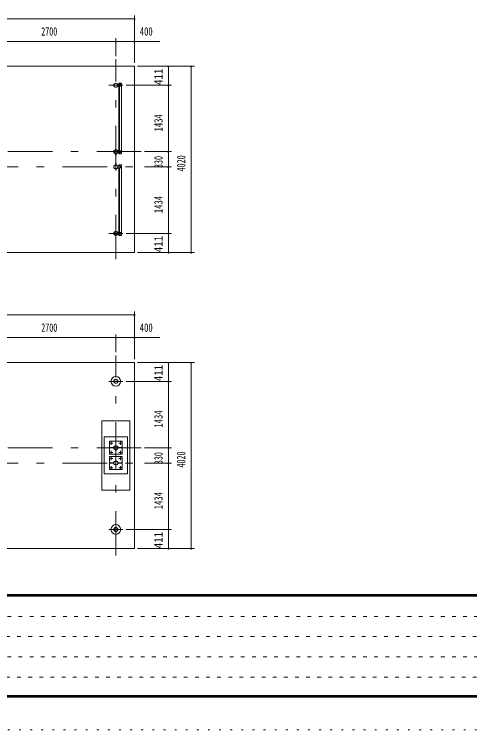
# Model space of a CAD drawing. Units: millimetres, scale not verified. Extents: x -34085 to 34091, y -14700 to 14700.
# Drawn here: x 3469 to 13301, y -14700 to 748 of the extents above; entities that cross this region are included whole.
import ezdxf
from ezdxf.enums import TextEntityAlignment as Align

# ---------------------------------------------------------------- set-up
doc = ezdxf.new("R2010")
doc.units = ezdxf.units.MM
doc.header["$LTSCALE"] = 80
for name, pattern in [('USER1', [3, 1, -2]), ('USER3', [24, 12, -5, 2, -5]), ('USER4', [3, 0.5, -2.5])]:
    doc.linetypes.add(name, pattern=pattern)
for name, color, linetype, lineweight in [('0-2_1-07BOLD', 7, 'Continuous', 18), ('0-3_1-27CENTER', 3, 'USER3', 18), ('0-5_1-57DIM', 3, 'Continuous', 18), ('0-C_F-F1PAPER', 5, 'Continuous', 18), ('0-D_F-E_J_ADD', 5, 'USER4', 18)]:
    doc.layers.add(name, color=color, linetype=linetype, lineweight=lineweight)
doc.styles.add('ＭＳ ゴシック', font='')
doc.styles.get('ＭＳ ゴシック').set_extended_font_data('MS Gothic')

msp = doc.modelspace()

# ---------------------------------------------------------------- linework, layer by layer
at = {"layer": '0-2_1-07BOLD'}
for p, q in [((5705.48, -763.46), (5765.98, -763.46)), ((5740.48, -763.46), (5740.48, -738.46)), ((5770.98, -768.46), (5770.98, -798.46)), ((5722.88, -2197.45), (5722.88, -803.46)), ((5740.48, -803.46), (5740.48, -2197.45)), ((5756.48, -774.96), (5756.48, -778.65)), ((5756.48, -791.96), (5756.48, -788.26)), ((5764.48, -778.65), (5764.48, -774.96)), ((5764.48, -788.26), (5764.48, -791.96)), ((5657.92, -2503.01), (5657.92, -2261.91)), ((5663.92, -2261.91), (5663.92, -2503.01)), ((5765.98, -2237.46), (5705.48, -2237.46)), ((5722.88, -2262.46), (5722.88, -2237.46)), ((5740.48, -2237.46), (5740.48, -2262.46)), ((5756.48, -2208.95), (5756.48, -2212.65)), ((5756.48, -2225.96), (5756.48, -2222.26)), ((5764.48, -2212.65), (5764.48, -2208.95)), ((5764.48, -2222.26), (5764.48, -2225.96)), ((5770.98, -2202.46), (5770.98, -2232.46)), ((5765.98, -2527.46), (5705.48, -2527.46)), ((5722.88, -3961.46), (5722.88, -2567.46)), ((5740.48, -2527.46), (5740.48, -2502.46)), ((5740.48, -2567.46), (5740.48, -3961.46)), ((5756.48, -2538.96), (5756.48, -2542.66)), ((5756.48, -2555.96), (5756.48, -2552.26)), ((5764.48, -2542.66), (5764.48, -2538.96)), ((5764.48, -2552.26), (5764.48, -2555.96)), ((5770.98, -2562.46), (5770.98, -2532.46)), ((5722.88, -4026.46), (5722.88, -4001.46)), ((5740.48, -4001.46), (5740.48, -4026.46)), ((5756.48, -3976.65), (5756.48, -3972.96)), ((5756.48, -3986.26), (5756.48, -3989.96)), ((5764.48, -3972.96), (5764.48, -3976.65)), ((5764.48, -3989.96), (5764.48, -3986.26)), ((5770.98, -3996.46), (5770.98, -3966.46)), ((5596.37, -8615.46), (5596.37, -8609.46)), ((5657.92, -8547.91), (5663.92, -8547.91)), ((5725.47, -8609.46), (5725.47, -8615.46)), ((5663.92, -8677.01), (5657.92, -8677.01)), ((5596.37, -8945.46), (5596.37, -8939.46)), ((5657.92, -8877.91), (5663.92, -8877.91)), ((5725.47, -8939.46), (5725.47, -8945.46)), ((5663.92, -9007.01), (5657.92, -9007.01))]:
    msp.add_line(p, q, dxfattribs=at)
for points in [[(-4939.08, -4392.46), (-4939.08, -372.46), (6060.93, -372.46), (6060.93, -4392.46)], [(5757.59, -778.46), (5763.36, -778.46), (5766.25, -783.46), (5763.37, -788.46), (5757.59, -788.46), (5754.71, -783.46)], [(5757.59, -2212.46), (5754.71, -2217.46), (5757.59, -2222.46), (5763.36, -2222.46), (5766.25, -2217.46), (5763.37, -2212.46)], [(5757.59, -2542.46), (5754.7, -2547.46), (5757.59, -2552.46), (5763.36, -2552.46), (5766.25, -2547.46), (5763.36, -2542.46)], [(5763.36, -3976.46), (5757.59, -3976.46), (5754.7, -3981.46), (5757.59, -3986.46), (5763.36, -3986.46), (5766.25, -3981.46)], [(-4939.08, -6767.46), (6060.92, -6767.46), (6060.92, -10787.46), (-4939.08, -10787.46)], [(5360.92, -8027.46), (5960.92, -8027.46), (5960.92, -9527.46), (5360.92, -9527.46)], [(5410.92, -8377.46), (5910.92, -8377.46), (5910.92, -9177.46), (5410.92, -9177.46)], [(5520.92, -8472.46), (5800.92, -8472.46), (5800.92, -8752.46), (5520.92, -8752.46)], [(5657.92, -8472.91), (5657.92, -8567.91), (5663.92, -8567.91), (5663.92, -8472.91)], [(5616.37, -8615.46), (5616.37, -8609.46), (5521.37, -8609.46), (5521.37, -8615.46)], [(5705.47, -8609.46), (5705.47, -8615.46), (5800.47, -8615.46), (5800.47, -8609.46)], [(5520.92, -8802.46), (5800.92, -8802.46), (5800.92, -9082.46), (5520.92, -9082.46)], [(5663.92, -8657.01), (5663.92, -8752.01), (5657.92, -8752.01), (5657.92, -8657.01)], [(5657.92, -8802.91), (5657.92, -8897.91), (5663.92, -8897.91), (5663.92, -8802.91)], [(5616.37, -8945.46), (5521.37, -8945.46), (5521.37, -8939.46), (5616.37, -8939.46)], [(5705.47, -8939.46), (5705.47, -8945.46), (5800.47, -8945.46), (5800.47, -8939.46)], [(5663.92, -8987.01), (5657.92, -8987.01), (5657.92, -9082.01), (5663.92, -9082.01)]]:
    msp.add_lwpolyline(points, close=True, dxfattribs=at)
for points in [[(5765.98, -803.46), (5705.48, -803.46), (5705.48, -763.46)], [(5722.88, -2262.46), (5780.48, -2262.46), (5780.48, -738.46), (5722.88, -738.46), (5722.88, -763.46)], [(5656.32, -2263.38), (5656.32, -2292.46), (5657.92, -2292.46)], [(5663.92, -2292.46), (5665.52, -2292.46), (5665.52, -2263.38)], [(5705.48, -2237.46), (5705.48, -2197.45), (5765.98, -2197.45)], [(5657.92, -2472.46), (5656.32, -2472.46), (5656.32, -2501.54)], [(5665.52, -2501.54), (5665.52, -2472.46), (5663.92, -2472.46)], [(5705.48, -2527.46), (5705.48, -2567.46), (5765.98, -2567.46)], [(5722.88, -4026.46), (5780.48, -4026.46), (5780.48, -2502.46), (5722.88, -2502.46), (5722.88, -2527.46)], [(5765.98, -3961.46), (5705.48, -3961.46), (5705.48, -4001.46), (5765.98, -4001.46)]]:
    msp.add_lwpolyline(points, dxfattribs=at)
for centre, radius in [((5660.93, -783.46), 44.55), ((5660.93, -783.46), 40.35), ((5760.48, -783.46), 6.25), ((5760.48, -783.46), 4.9), ((5660.93, -2217.46), 44.55), ((5660.93, -2217.46), 40.35), ((5660.93, -2169.06), 2.25), ((5760.48, -2217.46), 6.25), ((5760.48, -2217.46), 4.9), ((5660.93, -2547.46), 44.55), ((5660.93, -2547.46), 40.35), ((5660.93, -2595.86), 2.25), ((5760.48, -2547.46), 6.25), ((5760.48, -2547.46), 4.9), ((5660.93, -3981.46), 44.55), ((5660.93, -3981.46), 40.35), ((5760.48, -3981.46), 6.25), ((5760.48, -3981.46), 4.9), ((5660.92, -7178.46), 105), ((5660.92, -7178.46), 44.55), ((5660.92, -7178.46), 40.35), ((5560.92, -8512.46), 8), ((5660.92, -8612.46), 44.55), ((5660.92, -8612.46), 40.35), ((5760.92, -8512.46), 8), ((5560.92, -8712.46), 8), ((5760.92, -8712.46), 8), ((5560.92, -8842.46), 8), ((5660.92, -8942.46), 44.55), ((5660.92, -8942.46), 40.35), ((5760.92, -8842.46), 8), ((5560.92, -9042.46), 8), ((5760.92, -9042.46), 8), ((5660.92, -10376.46), 105), ((5660.92, -10376.46), 44.55), ((5660.92, -10376.46), 40.35)]:
    msp.add_circle(centre, radius, dxfattribs=at)
for centre, radius, start, end in [((5760.48, -774.96), 4, 0, 180), ((5765.98, -768.46), 5, 0, 90), ((5760.48, -791.96), 4, 180, 0), ((5765.98, -798.46), 5, 270, 0), ((5660.93, -2217.46), 46.15, 89.99846, 264.27242), ((5660.93, -2169.06), 3.85, 269.99724, 217.90475), ((5660.93, -2217.46), 46.15, 275.71791, 86.21039), ((5760.48, -2208.95), 4, 0, 180), ((5760.48, -2225.96), 4, 180, 0), ((5765.98, -2202.46), 5, 0, 90), ((5765.98, -2232.46), 5, 270, 0), ((5660.93, -2547.46), 46.15, 95.72713, 270.00108), ((5660.93, -2595.86), 3.85, 142.09248, 90), ((5660.93, -2547.46), 46.15, 273.78915, 84.28163), ((5760.48, -2538.96), 4, 0, 180), ((5760.48, -2555.96), 4, 180, 0), ((5765.98, -2532.46), 5, 0, 90), ((5765.98, -2562.46), 5, 270, 0), ((5760.48, -3972.96), 4, 0, 180), ((5760.48, -3989.96), 4, 180, 0), ((5765.98, -3966.46), 5, 0, 90), ((5765.98, -3996.46), 5, 270, 0)]:
    msp.add_arc(centre, radius, start, end, dxfattribs=at)
at = {"layer": '0-3_1-27CENTER'}
for p, q in [((5660.93, -4542.46), (5660.93, -222.46)), ((5760.48, -765.96), (5760.48, -800.96)), ((5810.93, -783.46), (5510.93, -783.46)), ((6210.93, -2217.46), (-5089.08, -2217.46)), ((5760.48, -2234.96), (5760.48, -2199.96)), ((-5089.08, -2547.46), (6210.93, -2547.46)), ((5760.48, -2529.96), (5760.48, -2564.96)), ((5810.93, -3981.46), (5510.93, -3981.46)), ((5760.48, -3963.96), (5760.48, -3998.96)), ((5660.92, -10937.46), (5660.92, -6617.46)), ((5810.92, -7178.46), (5510.92, -7178.46)), ((5560.92, -8546.6), (5560.92, -8478.31)), ((5760.92, -8478.31), (5760.92, -8546.6)), ((6210.92, -8612.46), (-5089.08, -8612.46)), ((5526.78, -8512.46), (5595.07, -8512.46)), ((5726.78, -8512.46), (5795.07, -8512.46)), ((5526.78, -8712.46), (5595.07, -8712.46)), ((5560.92, -8746.6), (5560.92, -8678.31)), ((5795.07, -8712.46), (5726.78, -8712.46)), ((5760.92, -8746.6), (5760.92, -8678.31)), ((-5089.08, -8942.46), (6210.92, -8942.46)), ((5595.07, -8842.46), (5526.78, -8842.46)), ((5560.92, -8876.6), (5560.92, -8808.31)), ((5726.78, -8842.46), (5795.07, -8842.46)), ((5760.92, -8876.6), (5760.92, -8808.31)), ((5526.78, -9042.46), (5595.07, -9042.46)), ((5560.92, -9008.31), (5560.92, -9076.6)), ((5726.78, -9042.46), (5795.07, -9042.46)), ((5760.92, -9076.6), (5760.92, -9008.31)), ((5810.92, -10376.46), (5510.92, -10376.46))]:
    msp.add_line(p, q, dxfattribs=at)
at = {"layer": '0-5_1-57DIM'}
for p, q in [((-4939.08, 652.54), (6060.92, 652.54)), ((6074.92, 652.54), (6046.92, 652.54)), ((6060.92, -302.46), (6060.92, 722.54)), ((2960.92, 162.54), (5660.92, 162.54)), ((5674.92, 162.54), (5646.92, 162.54)), ((5660.92, -152.46), (5660.92, 232.54)), ((5660.92, 162.54), (6060.92, 162.54)), ((6074.92, 162.54), (6046.92, 162.54)), ((6060.92, 162.54), (6610.42, 162.54)), ((6130.92, -372.46), (7355.92, -372.46)), ((6809.92, -372.46), (6781.92, -372.46)), ((6795.92, -372.46), (6795.92, -783.46)), ((7299.92, -372.46), (7271.92, -372.46)), ((7285.92, -372.46), (7285.92, -4392.46)), ((6865.92, -783.46), (5880.93, -783.46)), ((6809.92, -783.46), (6781.92, -783.46)), ((6795.92, -783.46), (6795.92, -2217.46)), ((6280.92, -2217.46), (6865.92, -2217.46)), ((6809.92, -2217.46), (6781.92, -2217.46)), ((6795.92, -2217.46), (6795.92, -2547.46)), ((6280.92, -2547.46), (6865.92, -2547.46)), ((6865.92, -2547.46), (6280.92, -2547.46)), ((6809.92, -2547.46), (6781.92, -2547.46)), ((6809.92, -2547.46), (6781.92, -2547.46)), ((6795.92, -2547.46), (6795.92, -3981.46)), ((6865.92, -3981.46), (5880.92, -3981.46)), ((6809.92, -3981.46), (6781.92, -3981.46)), ((6795.92, -3981.46), (6795.92, -4392.46)), ((6130.92, -4392.46), (7355.92, -4392.46)), ((6809.92, -4392.46), (6781.92, -4392.46)), ((7299.92, -4392.46), (7271.92, -4392.46)), ((6060.92, -6697.46), (6060.92, -5672.46)), ((-4939.08, -5742.46), (6060.92, -5742.46)), ((6074.92, -5742.46), (6046.92, -5742.46)), ((5660.92, -6547.46), (5660.92, -6162.46)), ((2960.92, -6232.46), (5660.92, -6232.46)), ((5674.92, -6232.46), (5646.92, -6232.46)), ((5660.92, -6232.46), (6060.92, -6232.46)), ((6074.92, -6232.46), (6046.92, -6232.46)), ((6060.92, -6232.46), (6610.42, -6232.46)), ((6130.92, -6767.46), (7355.92, -6767.46)), ((6809.92, -6767.46), (6781.92, -6767.46)), ((6795.92, -6767.46), (6795.92, -7178.46)), ((7299.92, -6767.46), (7271.92, -6767.46)), ((7285.92, -6767.46), (7285.92, -10787.46)), ((6865.92, -7178.46), (5880.92, -7178.46)), ((6809.92, -7178.46), (6781.92, -7178.46)), ((6795.92, -7178.46), (6795.92, -8612.46)), ((6865.92, -8612.46), (6280.92, -8612.46)), ((6809.92, -8612.46), (6781.92, -8612.46)), ((6795.92, -8612.46), (6795.92, -8942.46)), ((6280.92, -8942.46), (6865.92, -8942.46)), ((6809.92, -8942.46), (6781.92, -8942.46)), ((6795.92, -8942.46), (6795.92, -10376.46)), ((5880.92, -10376.46), (6865.92, -10376.46)), ((6809.92, -10376.46), (6781.92, -10376.46)), ((6795.92, -10376.46), (6795.92, -10787.46)), ((7355.92, -10787.46), (6130.92, -10787.46)), ((6809.92, -10787.46), (6781.92, -10787.46)), ((7299.92, -10787.46), (7271.92, -10787.46))]:
    msp.add_line(p, q, dxfattribs=at)
for centre in [(6060.92, 652.54), (5660.92, 162.54), (6060.92, 162.54), (6795.92, -372.46), (7285.92, -372.46), (6795.92, -783.46), (6795.92, -2217.46), (6795.92, -2547.46), (6795.92, -2547.46), (6795.92, -3981.46), (6795.92, -4392.46), (7285.92, -4392.46), (6060.92, -5742.46), (5660.92, -6232.46), (6060.92, -6232.46), (6795.92, -6767.46), (7285.92, -6767.46), (6795.92, -7178.46), (6795.92, -8612.46), (6795.92, -8942.46), (6795.92, -10376.46), (6795.92, -10787.46), (7285.92, -10787.46)]:
    msp.add_arc(centre, 14, 180, 0, dxfattribs=at)
at = {"layer": '0-C_F-F1PAPER'}
for p, q in [((33356.46, -11781), (-6753.54, -11781)), ((-6753.54, -11784.5), (33356.46, -11784.5)), ((33356.46, -11788), (-6753.54, -11788)), ((-6753.54, -11791.5), (33356.46, -11791.5)), ((33356.46, -11795), (-6753.54, -11795)), ((-6753.54, -11798.5), (33356.46, -11798.5)), ((33356.46, -11802), (-6753.54, -11802)), ((-6753.54, -11805.5), (33356.46, -11805.5)), ((33356.46, -11809), (-6753.54, -11809)), ((-6753.54, -11812.5), (33356.46, -11812.5)), ((33356.46, -11816), (-6753.54, -11816))]:
    msp.add_line(p, q, dxfattribs=at)
at = {"layer": '0-C_F-F1PAPER', "color": 6, "linetype": 'USER1'}
for p, q in [((18761.47, -12252.8), (-6788.54, -12252.8)), ((-6788.54, -12689.6), (18761.47, -12689.6)), ((18761.47, -13126.4), (-6788.54, -13126.4)), ((-6788.54, -13563.2), (15250.27, -13563.2))]:
    msp.add_line(p, q, dxfattribs=at)
at = {"layer": '0-C_F-F1PAPER'}
for points in [[(33391.46, -14000), (-6788.54, -14000), (-6788.54, 14140), (33391.46, 14140)], [(33387.96, -13996.5), (33387.96, 14136.5), (-6785.04, 14136.5), (-6785.04, -13996.5)], [(33384.46, -13993), (33384.46, 14133), (-6781.54, 14133), (-6781.54, -13993)], [(33380.96, -13989.5), (-6778.04, -13989.5), (-6778.04, 14129.5), (33380.96, 14129.5)], [(33377.46, -13986), (33377.46, 14126), (-6774.54, 14126), (-6774.54, -13986)], [(33373.96, -13982.5), (-6771.04, -13982.5), (-6771.04, 14122.5), (33373.96, 14122.5)], [(33370.46, -13979), (33370.46, 14119), (-6767.54, 14119), (-6767.54, -13979)], [(33366.96, -13975.5), (-6764.04, -13975.5), (-6764.04, 14115.5), (33366.96, 14115.5)], [(33363.46, -13972), (-6760.54, -13972), (-6760.54, 14112), (33363.46, 14112)], [(33359.96, -13968.5), (-6757.04, -13968.5), (-6757.04, 14108.5), (33359.96, 14108.5)], [(33356.46, -13965), (33356.46, 14105), (-6753.54, 14105), (-6753.54, -13965)]]:
    msp.add_lwpolyline(points, close=True, dxfattribs=at)
at = {"layer": '0-D_F-E_J_ADD'}
msp.add_lwpolyline([(34091.46, -14700), (-7488.54, -14700), (-7488.54, 14700), (34091.46, 14700)], close=True, dxfattribs=at)

# ---------------------------------------------------------------- texts
at = {"layer": '0-5_1-57DIM', "color": 7, "style": 'ＭＳ ゴシック'}
for s, width, p in [('2700', 0.7, (4049.68, 232.54)), ('400', 0.75, (6178, 232.54)), ('2700', 0.7, (4049.68, -6162.46)), ('400', 0.75, (6178, -6162.46))]:
    msp.add_text(s, height=182.3, dxfattribs=dict(at, width=width)).set_placement(p, align=Align.BOTTOM_LEFT)
for s, width, p in [('411', 0.95, (6725.92, -778.47)), ('1434', 0.75, (6725.92, -1781.18)), ('4020', 0.7, (7215.92, -2644.11)), ('330', 0.7, (6725.92, -2571.21)), ('1434', 0.75, (6725.92, -3545.18)), ('411', 0.95, (6725.92, -4387.47)), ('411', 0.95, (6725.92, -7173.47)), ('1434', 0.75, (6725.92, -8176.18)), ('330', 0.7, (6725.92, -8966.21)), ('4020', 0.7, (7215.92, -9039.11)), ('1434', 0.75, (6725.92, -9940.18)), ('411', 0.95, (6725.92, -10782.47))]:
    msp.add_text(s, height=182.3, rotation=90, dxfattribs=dict(at, width=width)).set_placement(p, align=Align.BOTTOM_LEFT)

doc.saveas('drawing.dxf')
